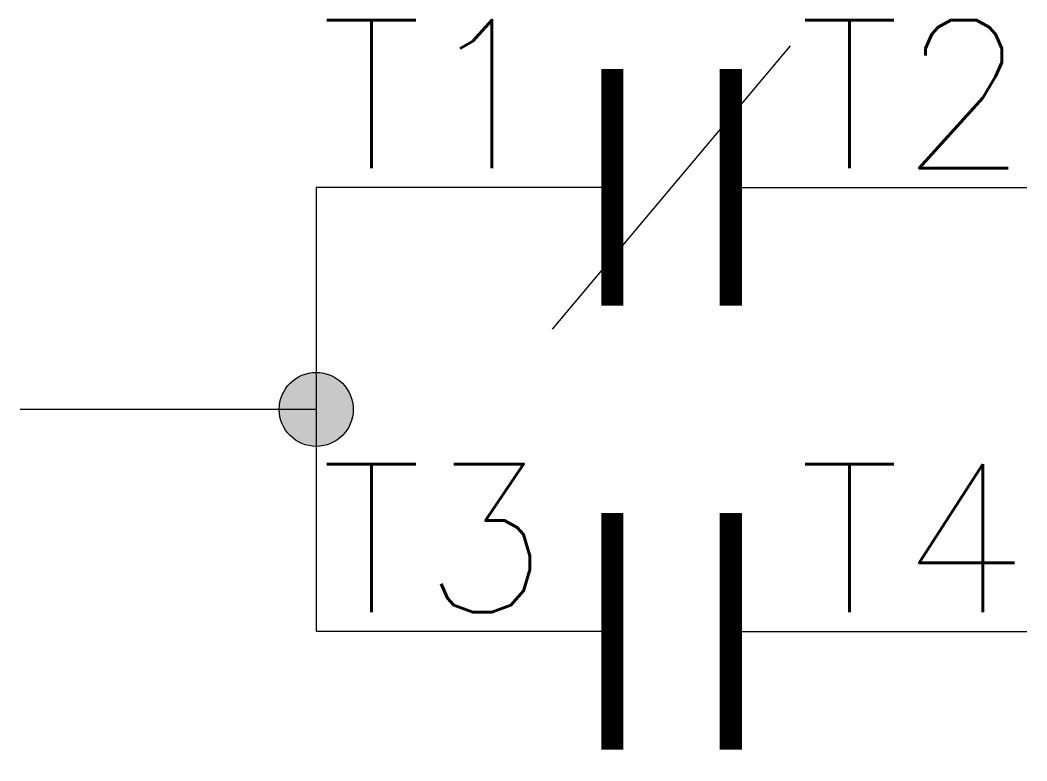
# Model space of a CAD drawing. Extents: x 198.7 to 212.3, y 162.8 to 172.8.
import ezdxf
from ezdxf.enums import TextEntityAlignment as Align

# ---------------------------------------------------------------- set-up
doc = ezdxf.new("R2010")
doc.units = 0
doc.header["$MEASUREMENT"] = 0
doc.layers.get('0').update_dxf_attribs({"linetype": 'CONTINUOUS'})
doc.styles.add('ROMANS', font='romans')

msp = doc.modelspace()

# ---------------------------------------------------------------- hatches: boundary and pattern name
h = msp.add_hatch(color=256)
h.dxf.hatch_style = 1
h.paths.add_polyline_path([(202.706, 168, 0.414214), (202.206, 167.5), (202.706, 167.5)])
h.paths.add_polyline_path([(202.706, 167.5), (202.206, 167.5, 0.414214), (202.706, 167)])
h.paths.add_polyline_path([(202.706, 168), (202.706, 167, 0.414214), (203.206, 167.5, 0.414214)])

# ---------------------------------------------------------------- linework, layer by layer
for p, q in [((205.899, 168.585), (209.113, 172.415)), ((206.706, 170.5), (202.706, 170.5)), ((208.306, 170.5), (212.306, 170.5)), ((206.706, 164.5), (202.706, 164.5)), ((208.306, 164.5), (212.306, 164.5))]:
    msp.add_line(p, q)
at = {"color": 0}
for p, q in [((202.706, 170.5), (202.706, 164.5)), ((202.706, 167.5), (198.706, 167.5))]:
    msp.add_line(p, q, dxfattribs=at)
at = {"color": 5, "const_width": 0.3}
for points in [[(206.706, 168.9), (206.706, 172.1)], [(208.306, 168.9), (208.306, 172.1)], [(206.706, 162.9), (206.706, 166.1)], [(208.306, 162.9), (208.306, 166.1)]]:
    msp.add_lwpolyline(points, dxfattribs=at)
msp.add_circle((202.706, 167.5), 0.5)

# ---------------------------------------------------------------- texts
at = {"style": 'ROMANS'}
for tag, p in [('T1', (205.851, 171.76)), ('T3', (205.851, 165.76))]:
    msp.add_attdef(tag, text='', height=2, dxfattribs=at).set_placement(p, align=Align.MIDDLE_RIGHT)
for tag, p in [('T2', (209.224, 171.76)), ('T4', (209.224, 165.76))]:
    msp.add_attdef(tag, text='', height=2, dxfattribs=at).set_placement(p, align=Align.MIDDLE_LEFT)

doc.saveas('drawing.dxf')
